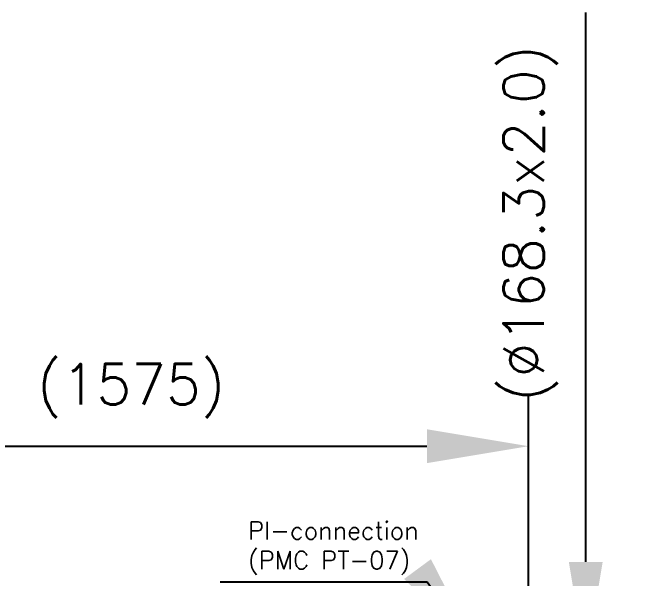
# Model space of a CAD drawing. Header units: millimetres. Extents: x 4423 to 6629, y 3249 to 4171.
# Drawn here: x 4619.7 to 4773.4, y 4031.9 to 4171.3 of the extents above; entities that cross this region are included whole.
import ezdxf

# ---------------------------------------------------------------- set-up
doc = ezdxf.new("R2010")
doc.units = ezdxf.units.MM
doc.layers.add('M_EQUIP_D1', color=3, linetype='Continuous', lineweight=35)
doc.styles.add('Simplex', font='SIMPLEX.SHX')
doc.dimstyles.new('nordic-1-35-0', dxfattribs={"dimscale": 10, "dimtxt": 3.5, "dimasz": 2.5, "dimexe": 1.25, "dimexo": 0, "dimgap": 0.6, "dimtad": 1, "dimdec": 0, "dimdsep": 46, "dimtxsty": 'Simplex', "dimcen": 2.5, "dimclrd": 3, "dimclre": 3, "dimclrt": 3, "dimadec": 1, "dimazin": 2, "dimtfac": 1, "dimtdec": 0, "dimtmove": 0, "dimatfit": 0, "dimfxl": 1, "dimtolj": 1, "dimtzin": 0, "dimarcsym": 0})

# ---------------------------------------------------------------- blocks, each defined once
blk = doc.blocks.new('*D8')
at = {"layer": 'Defpoints', "color": 0, "linetype": 'Continuous', "transparency": 16777216}
for p in [(4746.78, 4064.49), (4746.78, 4018.26), (4549.91, 4000.45)]:
    blk.add_point(p, dxfattribs=at)
at = {"layer": 'M_EQUIP_D1', "color": 3, "linetype": 'Continuous', "lineweight": -2, "transparency": 16777216}
for p, q in [((4549.91, 4000.45), (4549.91, 4076.99)), ((4746.78, 4018.26), (4746.78, 4076.99)), ((4574.91, 4064.49), (4721.78, 4064.49))]:
    blk.add_line(p, q, dxfattribs=at)
at = {"layer": 'M_EQUIP_D1', "color": 3, "linetype": 'Continuous', "transparency": 16777216}
for points in [[(4574.91, 4068.66), (4574.91, 4060.33), (4549.91, 4064.49)], [(4721.78, 4068.66), (4721.78, 4060.33), (4746.78, 4064.49)]]:
    blk.add_solid(points, dxfattribs=at)
at = {"layer": 'M_EQUIP_D1', "color": 3, "linetype": 'Continuous', "transparency": 16777216, "insert": (4648.97, 4078.11), "char_height": 10, "attachment_point": 5, "style": 'Simplex'}
blk.add_mtext('\\A1;(1575)', dxfattribs=at)
blk = doc.blocks.new('*D13')
at = {"layer": 'Defpoints', "color": 0, "linetype": 'Continuous', "transparency": 16777216}
for p in [(4744.03, 4010.97), (4760.87, 4010.97), (4744.03, 3989.93)]:
    blk.add_point(p, dxfattribs=at)
at = {"layer": 'M_EQUIP_D1', "color": 3, "linetype": 'Continuous', "lineweight": -2, "transparency": 16777216}
for p, q in [((4760.87, 4035.97), (4760.87, 4171.34)), ((4744.03, 4010.97), (4773.37, 4010.97)), ((4760.87, 3989.93), (4760.87, 4010.97)), ((4744.03, 3989.93), (4773.37, 3989.93)), ((4760.87, 3964.93), (4760.87, 3939.93))]:
    blk.add_line(p, q, dxfattribs=at)
at = {"layer": 'M_EQUIP_D1', "color": 3, "linetype": 'Continuous', "transparency": 16777216}
for points in [[(4756.71, 4035.97), (4765.04, 4035.97), (4760.87, 4010.97)], [(4756.71, 3964.93), (4765.04, 3964.93), (4760.87, 3989.93)]]:
    blk.add_solid(points, dxfattribs=at)
at = {"layer": 'M_EQUIP_D1', "color": 3, "linetype": 'Continuous', "transparency": 16777216, "insert": (4747.26, 4119.39), "char_height": 10, "attachment_point": 5, "rotation": 90, "style": 'Simplex'}
blk.add_mtext('\\A1;(%%c168.3x2.0)', dxfattribs=at)

msp = doc.modelspace()

# ---------------------------------------------------------------- texts
at = {"layer": 'M_EQUIP_D1', "color": 3, "linetype": 'Continuous', "lineweight": 35, "insert": (4677.7554, 4032.7724), "char_height": 4.375, "attachment_point": 7, "style": 'Simplex'}
msp.add_mtext('PI-connection \\P(PMC PT-07)', dxfattribs=at)

# ---------------------------------------------------------------- dimensions: what is measured, and where the dimension line sits
at = {"layer": 'M_EQUIP_D1', "linetype": 'Continuous'}
dim = msp.add_linear_dim(base=(4760.8744, 4010.9742), p1=(4744.0337, 3989.9282), p2=(4744.0337, 4010.9742), angle=270, text='(%%c168.3x2.0)', dimstyle='nordic-1-35-0', override={"dimtxt": 1, "dimgap": 0.6, "dimlfac": 8}, dxfattribs=at)
dim.commit()
dim.dimension.update_dxf_attribs({"geometry": '*D13', "text_midpoint": (4760.8744, 4119.3909), "dimtype": 160})
at = {"layer": 'M_EQUIP_D1', "color": 3, "linetype": 'Continuous'}
dim = msp.add_linear_dim(base=(4746.7837, 4064.4933), p1=(4549.9087, 4000.4515), p2=(4746.7837, 4018.2607), text='(<>)', dimstyle='nordic-1-35-0', override={"dimtxt": 1, "dimgap": 0.6, "dimlfac": 8, "dimrnd": 5, "dimpost": ''}, dxfattribs=at)
dim.commit()
dim.dimension.update_dxf_attribs({"geometry": '*D8', "text_midpoint": (4648.9712, 4064.4933), "dimtype": 160})

# ---------------------------------------------------------------- leaders
at = {"layer": 'M_EQUIP_D1', "linetype": 'Continuous', "lineweight": 35}
msp.add_leader([(4734.2837, 4014.0952), (4721.8101, 4031.0224), (4670.8741, 4031.0224)], dimstyle='nordic-1-35-0', dxfattribs=at)

doc.saveas('drawing.dxf')
